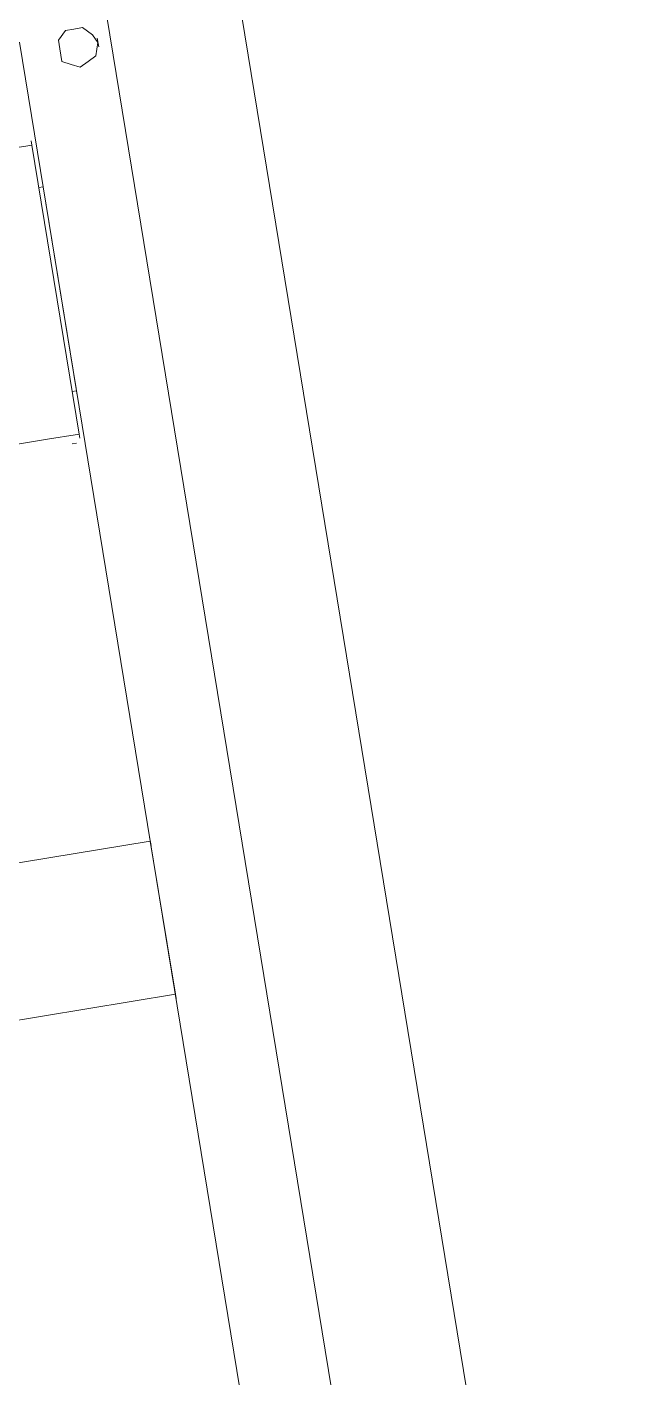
# Model space of a CAD drawing. Header units: metres. Extents: x 2 to 659295185, y -28 to 1124222152.
# Drawn here: x 655592.883 to 655593.181, y 1126535.022 to 1126535.68 of the extents above; entities that cross this region are included whole.
import ezdxf

# ---------------------------------------------------------------- set-up
doc = ezdxf.new("R2010")
doc.units = ezdxf.units.M
doc.header["$MEASUREMENT"] = 0
doc.layers.add('CCSM_C1_CUERPO CK$0$A-EQUIPOS', color=9, linetype='CONTINUOUS')

msp = doc.modelspace()

# ---------------------------------------------------------------- linework, layer by layer
at = {"layer": 'CCSM_C1_CUERPO CK$0$A-EQUIPOS', "lineweight": 5}
for p, q in [((655593.18099, 1126534.50364), (655592.97939, 1126535.7336)), ((655593.18099, 1126534.50364), (655592.97939, 1126535.7336)), ((655592.9152, 1126535.72308), (655593.06861, 1126534.78715)), ((655593.06861, 1126534.78715), (655592.9152, 1126535.72308)), ((655592.90128, 1126535.67827), (655592.89782, 1126535.67345)), ((655592.89782, 1126535.67345), (655592.90128, 1126535.67827)), ((655592.89782, 1126535.67345), (655592.8985, 1126535.66931)), ((655592.8985, 1126535.66931), (655592.89782, 1126535.67345)), ((655592.90128, 1126535.67827), (655592.90542, 1126535.67895)), ((655592.90542, 1126535.67895), (655592.90128, 1126535.67827)), ((655592.90542, 1126535.67895), (655592.90956, 1126535.67963)), ((655592.90956, 1126535.67963), (655592.90542, 1126535.67895)), ((655592.90956, 1126535.67963), (655592.91438, 1126535.67617)), ((655592.91438, 1126535.67617), (655592.90956, 1126535.67963)), ((655592.91438, 1126535.67617), (655592.91713, 1126535.67237)), ((655592.91713, 1126535.67237), (655592.91438, 1126535.67617)), ((655592.91679, 1126535.67444), (655592.91747, 1126535.6703)), ((655592.87884, 1126535.67247), (655593.02512, 1126534.78002)), ((655593.02512, 1126534.78002), (655592.87884, 1126535.67247)), ((655592.89816, 1126535.67138), (655592.89883, 1126535.66724)), ((655592.8985, 1126535.66931), (655592.89951, 1126535.6631)), ((655592.8985, 1126535.66931), (655592.89951, 1126535.6631)), ((655592.91713, 1126535.67237), (655592.91608, 1126535.66582)), ((655592.91713, 1126535.67237), (655592.91608, 1126535.66582)), ((655592.89951, 1126535.6631), (655592.90399, 1126535.66171)), ((655592.89951, 1126535.6631), (655592.90399, 1126535.66171)), ((655592.90847, 1126535.66032), (655592.90399, 1126535.66171)), ((655592.90847, 1126535.66032), (655592.90399, 1126535.66171)), ((655592.91228, 1126535.66307), (655592.90847, 1126535.66032)), ((655592.91228, 1126535.66307), (655592.90847, 1126535.66032)), ((655592.91608, 1126535.66582), (655592.91228, 1126535.66307)), ((655592.91608, 1126535.66582), (655592.91228, 1126535.66307)), ((655592.88285, 1126535.6221), (655592.87042, 1126535.62006)), ((655592.88492, 1126535.62243), (655592.88285, 1126535.6221)), ((655592.88492, 1126535.62243), (655592.88458, 1126535.62451)), ((655592.908, 1126535.48163), (655592.88492, 1126535.62243)), ((655592.88831, 1126535.60173), (655592.89038, 1126535.60207)), ((655592.89038, 1126535.60207), (655592.88831, 1126535.60173)), ((655592.89004, 1126535.60414), (655592.89072, 1126535.6)), ((655592.89038, 1126535.60207), (655592.90667, 1126535.50268)), ((655592.90667, 1126535.50268), (655592.89038, 1126535.60207)), ((655592.9046, 1126535.50234), (655592.90667, 1126535.50268)), ((655592.90667, 1126535.50268), (655592.9046, 1126535.50234)), ((655592.90633, 1126535.50475), (655592.90701, 1126535.50061)), ((655592.8935, 1126535.47926), (655592.87487, 1126535.4762)), ((655592.90592, 1126535.48129), (655592.8935, 1126535.47926)), ((655592.90453, 1126535.47681), (655592.9066, 1126535.47715)), ((655592.9066, 1126535.47715), (655592.90453, 1126535.47681)), ((655592.908, 1126535.48163), (655592.90592, 1126535.48129)), ((655592.90833, 1126535.47956), (655592.908, 1126535.48163)), ((655592.94231, 1126535.28526), (655592.94299, 1126535.28112)), ((655592.77079, 1126535.25502), (655592.94265, 1126535.28319)), ((655592.94265, 1126535.28319), (655592.77079, 1126535.25502)), ((655592.95487, 1126535.20865), (655592.94265, 1126535.28319)), ((655592.94265, 1126535.28319), (655592.95487, 1126535.20865)), ((655592.95487, 1126535.20865), (655592.77472, 1126535.17912)), ((655592.77472, 1126535.17912), (655592.95487, 1126535.20865)), ((655592.95453, 1126535.21072), (655592.95521, 1126535.20658))]:
    msp.add_line(p, q, dxfattribs=at)

doc.saveas('drawing.dxf')
